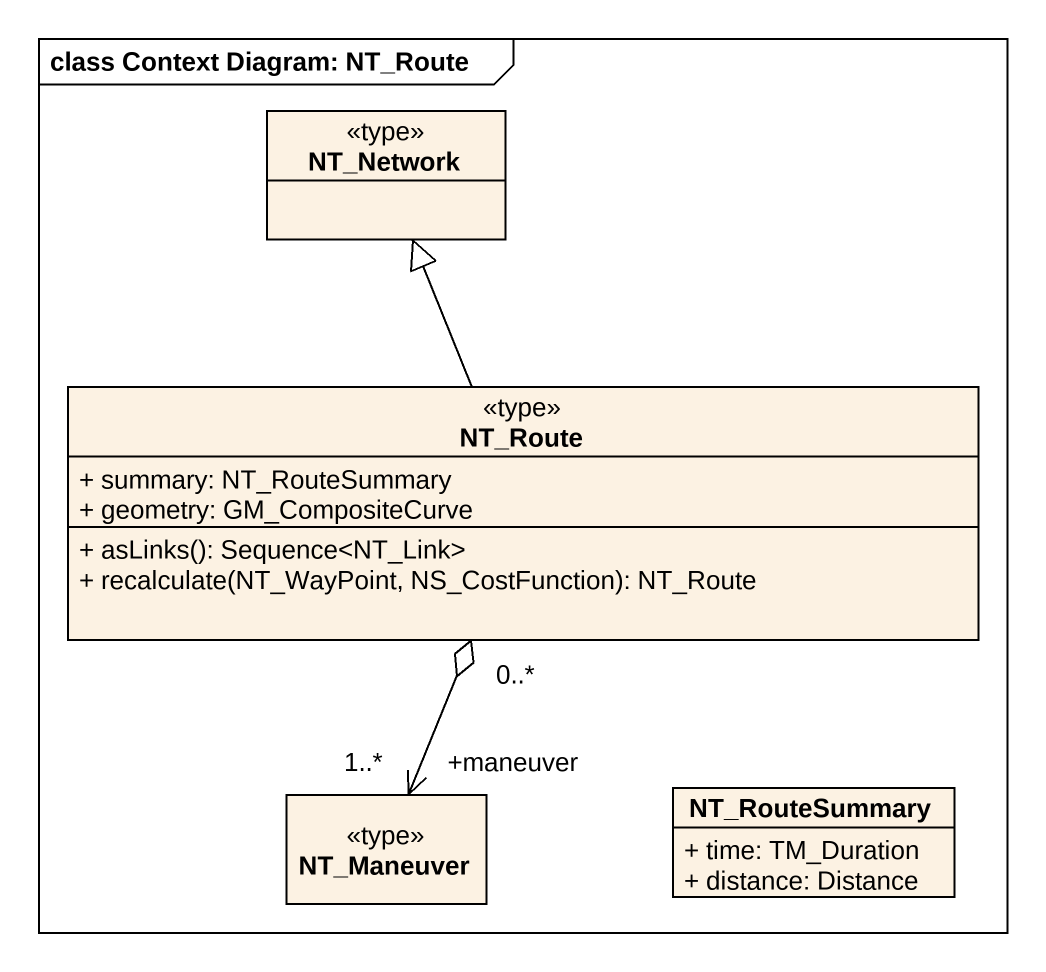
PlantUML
@startuml
mainframe class Context Diagram: NT_Route
hide circle
hide empty members
skinparam classAttributeIconSize 0
class NT_Network <<type>>
class NT_Route <<type>> {
  + summary: NT_RouteSummary
  + geometry: GM_CompositeCurve
  + asLinks(): Sequence<NT_Link>
  + recalculate(NT_WayPoint, NS_CostFunction): NT_Route
}
class NT_Maneuver <<type>>
class NT_RouteSummary {
  + time: TM_Duration
  + distance: Distance
}
NT_Route -up-|> NT_Network
NT_Maneuver "+maneuver\n1..*" <-up-o "0..*" NT_Route
@enduml
